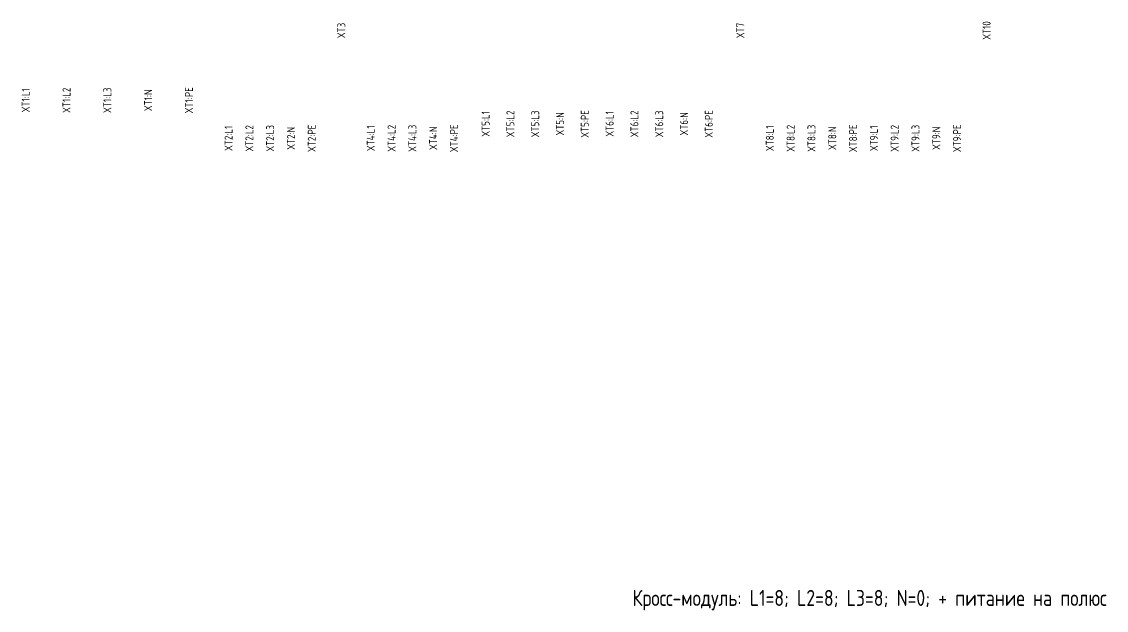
# Model space of a CAD drawing. Header units: millimetres. Extents: x -205 to 4435, y 0 to 4374.
# Drawn here: x 3378.9 to 3650, y 3568.6 to 3715.7 of the extents above; entities that cross this region are included whole.
import ezdxf
from ezdxf.enums import TextEntityAlignment as Align

# ---------------------------------------------------------------- set-up
doc = ezdxf.new("R2010")
doc.units = ezdxf.units.MM
doc.layers.add('CP_TEXT', color=7, linetype='Continuous')
doc.styles.add('CP_GOST', font='GOST2304A_0.ttf')

msp = doc.modelspace()

# ---------------------------------------------------------------- texts
at = {"layer": 'CP_TEXT', "style": 'CP_GOST'}
for s, p in [('XT3', (3458.76, 3713.51)), ('XT7', (3558.51, 3713.51)), ('XT10', (3620.06, 3713.51)), ('XT1:L1', (3379.88, 3696.07)), ('XT1:L2', (3390.08, 3696.07)), ('XT1:L3', (3400.28, 3696.07)), ('XT1:N', (3410.48, 3696.07)), ('XT1:PE', (3420.68, 3696.07)), ('XT5:L1', (3494.83, 3690.17)), ('XT5:L2', (3501.03, 3690.17)), ('XT5:L3', (3507.23, 3690.17)), ('XT5:N', (3513.43, 3690.17)), ('XT5:PE', (3519.63, 3690.17)), ('XT6:L1', (3525.83, 3690.17)), ('XT6:L2', (3532.03, 3690.17)), ('XT6:L3', (3538.23, 3690.17)), ('XT6:N', (3544.43, 3690.17)), ('XT6:PE', (3550.63, 3690.17)), ('XT2:L2', (3435.78, 3686.57)), ('XT2:L3', (3440.98, 3686.57)), ('XT2:PE', (3451.38, 3686.57)), ('XT4:L2', (3471.33, 3686.57)), ('XT4:L3', (3476.53, 3686.57)), ('XT4:PE', (3486.93, 3686.57)), ('XT8:L2', (3571.08, 3686.57)), ('XT8:L3', (3576.28, 3686.57)), ('XT8:PE', (3586.68, 3686.57)), ('XT9:L2', (3597.08, 3686.57)), ('XT9:L3', (3602.28, 3686.57)), ('XT9:PE', (3612.68, 3686.57)), ('XT2:L1', (3430.58, 3686.57)), ('XT2:N', (3446.18, 3686.57)), ('XT4:L1', (3466.13, 3686.57)), ('XT4:N', (3481.73, 3686.57)), ('XT8:L1', (3565.88, 3686.57)), ('XT8:N', (3581.48, 3686.57)), ('XT9:L1', (3591.88, 3686.57)), ('XT9:N', (3607.48, 3686.57))]:
    msp.add_text(s, height=2, rotation=90, dxfattribs=at).set_placement(p, align=Align.MIDDLE_CENTER)
msp.add_text('Кросс-модуль: L1=8; L2=8; L3=8; N=0; + питание на полюс', height=4, dxfattribs=at).set_placement((3590.78, 3571.72), align=Align.MIDDLE_CENTER)

doc.saveas('drawing.dxf')
